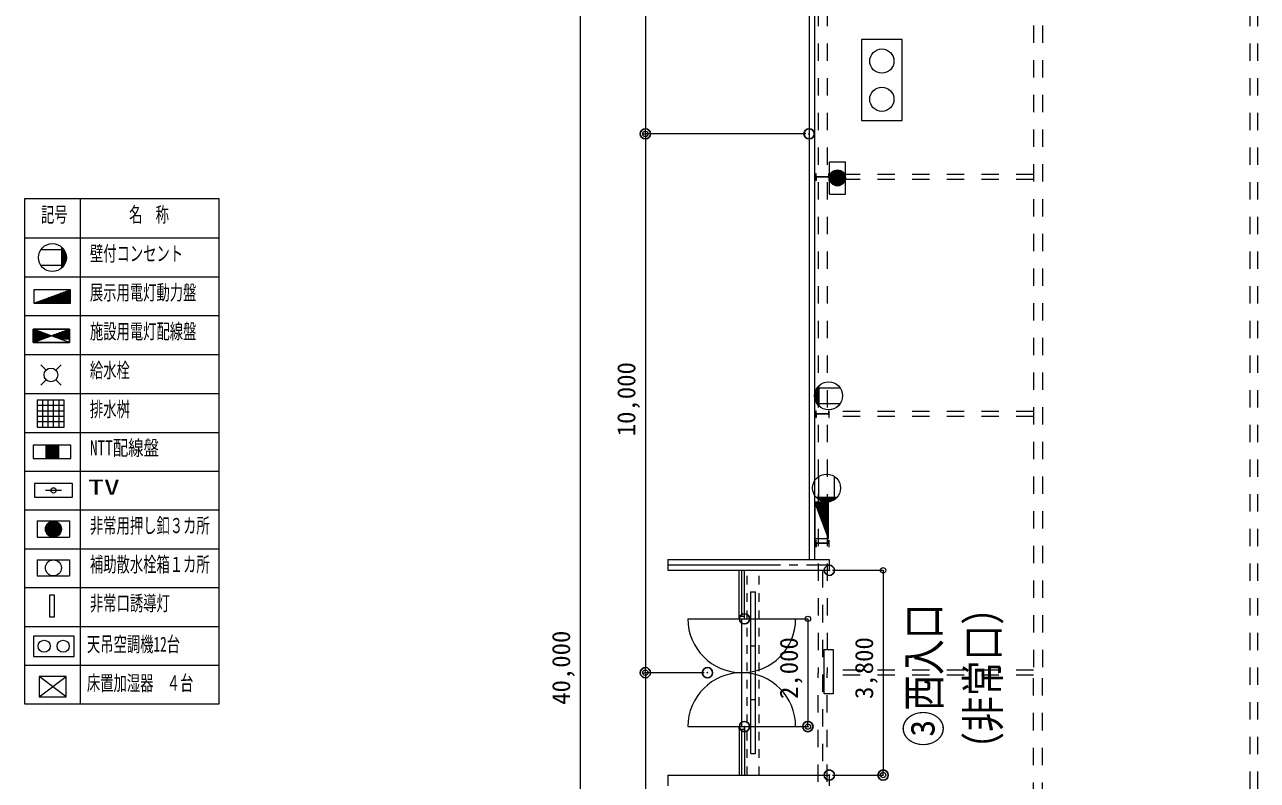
# Model space of a CAD drawing. Units: millimetres, scale not verified. Extents: x -36471 to 36210, y -29928 to 23658.
# Drawn here: x -35436 to -12555, y -5430 to 8595 of the extents above; entities that cross this region are included whole.
import ezdxf
from ezdxf.enums import TextEntityAlignment as Align

# ---------------------------------------------------------------- set-up
doc = ezdxf.new("R2010")
doc.units = ezdxf.units.MM
doc.header["$LTSCALE"] = 380
doc.header["$PDMODE"] = 32
doc.header["$PDSIZE"] = 190
for name, pattern in [('USER1', [1.693333, 0.846667, -0.846667]), ('USER2', [0.846667, 0.423333, -0.423333]), ('USER3', [6.773333, 5.503333, -0.423333, 0.423333, -0.423333])]:
    doc.linetypes.add(name, pattern=pattern)
for name, color, linetype, lineweight in [('0-0_C-8', 4, 'Continuous', 18), ('0-1_C-7', 253, 'Continuous', 18), ('0-2_6-3', 1, 'Continuous', 18), ('0-3_C-2', 7, 'Continuous', 18), ('0-5_2-C', 8, 'USER1', 18), ('0-A_2-2', 8, 'Continuous', 18), ('1-4_1-1', 8, 'Continuous', 18), ('1-7_0-B', 8, 'Continuous', 18), ('1-8_0-A', 8, 'Continuous', 18), ('1-A_0-3', 8, 'USER3', 18), ('1-B_0-2', 7, 'Continuous', 18), ('1-E_0', 1, 'Continuous', 18), ('2-F_0-E', 8, 'USER1', 18), ('3-0_KUTAI', 1, 'Continuous', 18)]:
    doc.layers.add(name, color=color, linetype=linetype, lineweight=lineweight)
doc.layers.add('0-4_3-4', color=3, linetype='Continuous')
doc.layers.add('1-F_Defpoints', color=5, linetype='Continuous')
doc.styles.add('ＭＳ ゴシック', font='')
doc.styles.get('ＭＳ ゴシック').set_extended_font_data('MS Gothic')

# ---------------------------------------------------------------- blocks, each defined once
blk = doc.blocks.new('_Origin')
at = {"layer": '1-E_0'}
blk.add_line((0, 0), (-380, 0), dxfattribs=at)
blk.add_circle((0, 0), 190, dxfattribs=at)

msp = doc.modelspace()

# ---------------------------------------------------------------- linework, layer by layer
at = {"layer": '0-0_C-8'}
for p, q in [((-20498.8, 6049.4), (-20198.8, 6049.4)), ((-20198.8, 5943.4), (-20198.8, 6049.4)), ((-20198.8, 5449.4), (-20198.8, 5943.4)), ((-20498.8, 5449.4), (-20198.8, 5449.4)), ((-35203.7, -616.4), (-35203.7, -916.4)), ((-34603.7, -616.4), (-34603.7, -916.4)), ((-35203.7, -916.4), (-34709.8, -916.4)), ((-34709.8, -916.4), (-34603.7, -916.4))]:
    msp.add_line(p, q, dxfattribs=at)
at = {"layer": '0-0_C-8', "color": 253}
for p, q in [((-35203.7, -1336.4), (-34603.7, -1336.4)), ((-34603.7, -1336.4), (-34603.7, -1636.4))]:
    msp.add_line(p, q, dxfattribs=at)
at = {"layer": '0-0_C-8'}
for points in [[(-20498.8, 5449.4), (-20498.8, 5505.4), (-20498.8, 5532.5), (-20498.8, 6049.4)], [(-35203.7, -616.4), (-35147.7, -616.4), (-35120.6, -616.4), (-34603.7, -616.4)]]:
    msp.add_lwpolyline(points, dxfattribs=at)
at = {"layer": '0-0_C-8', "color": 253}
msp.add_lwpolyline([(-35203.7, -1336.4), (-35203.7, -1636.4), (-34603.7, -1636.4)], dxfattribs=at)
at = {"layer": '0-0_C-8'}
for centre in [(-20348.7, 5750.8), (-34902.4, -766.5)]:
    msp.add_circle(centre, 148.9, dxfattribs=at)
at = {"layer": '0-0_C-8', "color": 253}
msp.add_circle((-34902.4, -1486.5), 148.9, dxfattribs=at)
at = {"layer": '0-1_C-7'}
for p, q in [((-19150.1, 8318), (-19900.1, 8318)), ((-19900.1, 6818), (-19150.1, 6818)), ((-35135.9, 2281.1), (-35038.5, 2183.7)), ((-34760.9, 2281.1), (-34858.2, 2183.7)), ((-35135.9, 1906.1), (-35038.5, 2003.4)), ((-34760.9, 1906.1), (-34858.2, 2003.4)), ((-35103.9, 1624.7), (-35103.9, 1124.7)), ((-35003.9, 1624.7), (-35003.9, 1124.7)), ((-34903.9, 1624.7), (-34903.9, 1124.7)), ((-34803.9, 1624.7), (-34803.9, 1124.7)), ((-34703.9, 1524.7), (-35203.9, 1524.7)), ((-34703.9, 1424.7), (-35203.9, 1424.7)), ((-34703.9, 1324.7), (-35203.9, 1324.7)), ((-34703.9, 1224.7), (-35203.9, 1224.7)), ((-35269.8, -2753.7), (-35269.8, -3128.7)), ((-34519.8, -3128.7), (-34519.8, -2753.7)), ((-34667.9, -3880.3), (-35167.9, -3505.3))]:
    msp.add_line(p, q, dxfattribs=at)
at = {"layer": '0-1_C-7', "color": 4}
for p, q in [((-20488.8, 5700.5), (-20488.8, 5801.1)), ((-20468.8, 5662.8), (-20468.8, 5838.8)), ((-20448.8, 5640.6), (-20448.8, 5861)), ((-20428.8, 5625.3), (-20428.8, 5876.3)), ((-20408.8, 5614.6), (-20408.8, 5887)), ((-20388.8, 5607.4), (-20388.8, 5894.2)), ((-20368.8, 5603.3), (-20368.8, 5898.3)), ((-20348.8, 5601.9), (-20348.8, 5899.7)), ((-20328.8, 5603.2), (-20328.8, 5898.4)), ((-20308.8, 5607.3), (-20308.8, 5894.2)), ((-20288.8, 5614.5), (-20288.8, 5887.1)), ((-20268.8, 5625.1), (-20268.8, 5876.4)), ((-20248.8, 5640.4), (-20248.8, 5861.2)), ((-20228.8, 5662.5), (-20228.8, 5839.1)), ((-20208.8, 5699.7), (-20208.8, 5801.8)), ((-34750.9, -48.4), (-35050.9, -48.4)), ((-35027.9, -686.4), (-34776.9, -686.4)), ((-35012.6, -666.4), (-34792.2, -666.4)), ((-34990.3, -646.4), (-34814.4, -646.4)), ((-34952.7, -626.4), (-34852.1, -626.4)), ((-35051.3, -766.4), (-34753.5, -766.4)), ((-35049.9, -746.4), (-34754.9, -746.4)), ((-35049.9, -786.4), (-34754.8, -786.4)), ((-35045.8, -726.4), (-34759, -726.4)), ((-35045.8, -806.4), (-34758.9, -806.4)), ((-35038.7, -826.4), (-34766, -826.4)), ((-35038.6, -706.4), (-34766.2, -706.4)), ((-35028, -846.4), (-34776.7, -846.4)), ((-35012.8, -866.4), (-34791.9, -866.4)), ((-34990.7, -886.4), (-34814.1, -886.4)), ((-34953.4, -906.4), (-34851.3, -906.4))]:
    msp.add_line(p, q, dxfattribs=at)
at = {"layer": '0-1_C-7', "color": 7}
for p, q in [((-35436.1, -1851.9), (-31823.9, -1851.9)), ((-35436.1, -2571.9), (-31823.9, -2571.9)), ((-35436.1, -3291.9), (-31823.9, -3291.9)), ((-35436.1, -4011.9), (-31823.9, -4011.9))]:
    msp.add_line(p, q, dxfattribs=at)
at = {"layer": '0-1_C-7'}
for points in [[(-35203.9, 1124.7), (-34703.9, 1124.7), (-34703.9, 1624.7), (-35203.9, 1624.7)], [(-35167.9, -3505.3), (-35167.9, -3880.3), (-34667.9, -3505.3)]]:
    msp.add_lwpolyline(points, close=True, dxfattribs=at)
at = {"layer": '0-1_C-7', "color": 4}
for points in [[(-34888.1, -1988.9), (-34888.1, -2399.6), (-34970.7, -2399.6), (-34970.7, -1988.9)], [(-20429.5, -2999.6), (-20429.5, -3821), (-20594.6, -3821), (-20594.6, -2999.6)]]:
    msp.add_lwpolyline(points, close=True, dxfattribs=at)
at = {"layer": '0-1_C-7'}
msp.add_lwpolyline([(-35167.9, -3880.3), (-34667.9, -3880.3), (-34667.9, -3505.3)], dxfattribs=at)
for centre, radius in [((-19525.1, 7918), 225), ((-19525.1, 7210), 225), ((-34948.4, 2093.6), 127.5), ((-35073.8, -2941.2), 112.5), ((-34719.8, -2941.2), 112.5)]:
    msp.add_circle(centre, radius, dxfattribs=at)
at = {"layer": '0-1_C-7', "color": 4}
msp.add_circle((-34900.9, -48.4), 50, dxfattribs=at)
at = {"layer": '0-2_6-3', "color": 253}
for p, q in [((-19900.1, 8318), (-19900.1, 6818)), ((-19150.1, 6818), (-19150.1, 8318)), ((-34519.8, -2753.7), (-35269.8, -2753.7)), ((-35269.8, -3128.7), (-34519.8, -3128.7))]:
    msp.add_line(p, q, dxfattribs=at)
at = {"layer": '0-2_6-3'}
for p, q in [((-34746.7, 4418.4), (-35135.5, 4418.4)), ((-34746.7, 4078.2), (-34746.7, 4458.9)), ((-34734.6, 4450.8), (-34734.6, 4094.4)), ((-34722.4, 4438.7), (-34722.4, 4106.6)), ((-34702.2, 4414.4), (-34702.2, 4130.9)), ((-34690, 4390.1), (-34690, 4155.2)), ((-34673.8, 4191.6), (-34673.8, 4353.6)), ((-34746.7, 4126.8), (-35135.5, 4126.8)), ((-20732.9, 1848.5), (-20732.9, 1565)), ((-20712.7, 1872.8), (-20712.7, 1540.7)), ((-20700.5, 1885), (-20700.5, 1528.6)), ((-20688.4, 1512.4), (-20688.4, 1893.1)), ((-20688.4, 1852.6), (-20299.6, 1852.6)), ((-20761.3, 1625.8), (-20761.3, 1787.8)), ((-20745.1, 1824.2), (-20745.1, 1589.3)), ((-20688.4, 1561), (-20299.6, 1561)), ((-20696.9, -180), (-20696.9, 208.8)), ((-20405.3, -180), (-20405.3, 208.8)), ((-20743.2, -173.4), (-20362.5, -173.4)), ((-20370.6, -185.6), (-20727, -185.6)), ((-20382.7, -197.7), (-20714.8, -197.7)), ((-20407, -218), (-20690.5, -218)), ((-20431.3, -230.1), (-20666.2, -230.1)), ((-20629.8, -246.3), (-20467.8, -246.3))]:
    msp.add_line(p, q, dxfattribs=at)
at = {"layer": '0-2_6-3', "color": 4}
for p, q in [((-35262.9, 3423.2), (-34587.9, 3673.2)), ((-34587.9, 3663.2), (-34614.9, 3663.2)), ((-34587.9, 3423.2), (-34587.9, 3673.2)), ((-34587.9, 3443.2), (-35208.9, 3443.2)), ((-34587.9, 3463.2), (-35154.9, 3463.2)), ((-34587.9, 3483.2), (-35100.9, 3483.2)), ((-34587.9, 3503.2), (-35046.9, 3503.2)), ((-34587.9, 3523.2), (-34992.9, 3523.2)), ((-34587.9, 3543.2), (-34938.9, 3543.2)), ((-34587.9, 3563.2), (-34884.9, 3563.2)), ((-34587.9, 3583.2), (-34830.9, 3583.2)), ((-34587.9, 3603.2), (-34776.9, 3603.2)), ((-34587.9, 3623.2), (-34722.9, 3623.2)), ((-34587.9, 3643.2), (-34668.9, 3643.2)), ((-35262.9, 3423.2), (-34587.9, 3423.2)), ((-35279.4, 2695.3), (-35279.4, 2945.3)), ((-35279.4, 2935.3), (-35252.4, 2935.3)), ((-35279.4, 2915.3), (-35198.4, 2915.3)), ((-35279.4, 2895.3), (-35144.4, 2895.3)), ((-35279.4, 2875.3), (-35090.4, 2875.3)), ((-35279.4, 2855.3), (-35036.4, 2855.3)), ((-35279.4, 2835.3), (-34982.4, 2835.3)), ((-35279.4, 2815.3), (-34955.4, 2815.3)), ((-35279.4, 2795.3), (-35009.4, 2795.3)), ((-35279.4, 2775.3), (-35063.4, 2775.3)), ((-35279.4, 2755.3), (-35117.4, 2755.3)), ((-34604.4, 2815.3), (-34928.4, 2815.3)), ((-34604.4, 2835.3), (-34901.4, 2835.3)), ((-34604.4, 2795.3), (-34874.4, 2795.3)), ((-34604.4, 2855.3), (-34847.4, 2855.3)), ((-34604.4, 2775.3), (-34820.4, 2775.3)), ((-34604.4, 2875.3), (-34793.4, 2875.3)), ((-34604.4, 2755.3), (-34766.4, 2755.3)), ((-34604.4, 2895.3), (-34739.4, 2895.3)), ((-34604.4, 2915.3), (-34685.4, 2915.3)), ((-34604.4, 2935.3), (-34631.4, 2935.3)), ((-34604.4, 2695.3), (-34604.4, 2945.3)), ((-35279.4, 2735.3), (-35171.4, 2735.3)), ((-35279.4, 2715.3), (-35225.4, 2715.3)), ((-35279.4, 2695.3), (-34604.4, 2695.3)), ((-34604.4, 2695.3), (-35279.4, 2695.3)), ((-35044.2, 791.8), (-35044.2, 541.8)), ((-35044.2, 779.2), (-34810.9, 779.2)), ((-35044.2, 759.2), (-34810.9, 759.2)), ((-35044.2, 739.2), (-34810.9, 739.2)), ((-35044.2, 719.2), (-34810.9, 719.2)), ((-35044.2, 699.2), (-34810.9, 699.2)), ((-34810.9, 791.8), (-34810.9, 541.8)), ((-35044.2, 679.2), (-34810.9, 679.2)), ((-35044.2, 659.2), (-34810.9, 659.2)), ((-35044.2, 659.2), (-34810.9, 659.2)), ((-35044.2, 639.2), (-34810.9, 639.2)), ((-35044.2, 619.2), (-34810.9, 619.2)), ((-35044.2, 599.2), (-34810.9, 599.2)), ((-35044.2, 579.2), (-34810.9, 579.2)), ((-35044.2, 559.2), (-34810.9, 559.2)), ((-20517.1, -267.2), (-20767.1, -267.2)), ((-20517.1, -942.2), (-20767.1, -267.2)), ((-20757.1, -267.2), (-20757.1, -294.2)), ((-20737.1, -267.2), (-20737.1, -348.2)), ((-20717.1, -267.2), (-20717.1, -402.2)), ((-20697.1, -267.2), (-20697.1, -456.2)), ((-20677.1, -267.2), (-20677.1, -510.2)), ((-20657.1, -267.2), (-20657.1, -564.2)), ((-20637.1, -267.2), (-20637.1, -618.2)), ((-20617.1, -267.2), (-20617.1, -672.2)), ((-20597.1, -267.2), (-20597.1, -726.2)), ((-20577.1, -267.2), (-20577.1, -780.2)), ((-20557.1, -267.2), (-20557.1, -834.2)), ((-20537.1, -267.2), (-20537.1, -888.2)), ((-20517.1, -942.2), (-20517.1, -267.2))]:
    msp.add_line(p, q, dxfattribs=at)
for points in [[(-34587.9, 3673.2), (-35262.9, 3673.2), (-35262.9, 3423.2)], [(-20767.1, -267.2), (-20767.1, -942.2), (-20517.1, -942.2)]]:
    msp.add_lwpolyline(points, dxfattribs=at)
for points in [[(-34604.4, 2945.3), (-35279.4, 2945.3), (-35279.4, 2695.3)], [(-35279.4, 2945.3), (-34604.4, 2945.3), (-34604.4, 2695.3)], [(-34577.6, 791.8), (-35277.6, 791.8), (-35277.6, 541.8), (-34577.6, 541.8)], [(-34550.9, 76.6), (-35250.9, 76.6), (-35250.9, -173.4), (-34550.9, -173.4)]]:
    msp.add_lwpolyline(points, close=True, dxfattribs=at)
at = {"layer": '0-2_6-3'}
for centre in [(-34920.9, 4272.6), (-20514.2, 1706.8), (-20551.1, -5.8)]:
    msp.add_circle(centre, 259.2, dxfattribs=at)
at = {"layer": '0-3_C-2'}
for p, q in [((-35436.1, 308.1), (-31823.9, 308.1)), ((-35436.1, -411.9), (-31823.9, -411.9)), ((-35436.1, -1131.9), (-31823.9, -1131.9))]:
    msp.add_line(p, q, dxfattribs=at)
at = {"layer": '0-5_2-C'}
msp.add_line((-20625.1, -1532), (-20625.1, -5332), dxfattribs=at)
at = {"layer": '0-A_2-2', "linetype": 'USER2'}
for p, q in [((-22025.1, -5332), (-22025.1, -1532)), ((-21805.1, -5332), (-21805.1, -1532))]:
    msp.add_line(p, q, dxfattribs=at)
at = {"layer": '0-A_2-2'}
for p, q in [((-21958.1, -1932), (-21872.1, -1932)), ((-21958.1, -4932), (-21958.1, -1932)), ((-21958.1, -2932), (-21872.1, -2932)), ((-21958.1, -3932), (-21872.1, -3932))]:
    msp.add_line(p, q, dxfattribs=at)
msp.add_lwpolyline([(-21958.1, -4932), (-21872.1, -4932), (-21872.1, -1932)], dxfattribs=at)
at = {"layer": '1-4_1-1'}
for p, q in [((-22175.1, -2432), (-22175.1, -1532)), ((-22075.1, -2432), (-22075.1, -1532)), ((-22175.1, -4432), (-22175.1, -5332)), ((-22075.1, -4432), (-22075.1, -5332))]:
    msp.add_line(p, q, dxfattribs=at)
at = {"layer": '1-7_0-B', "color": 7}
for p, q in [((-34403.3, 5361.6), (-34403.3, 3917.1)), ((-31823.9, 3917.1), (-31823.9, 5361.6)), ((-35436.1, 4639.4), (-31823.9, 4639.4)), ((-35436.1, 3917.1), (-31823.9, 3917.1)), ((-35436.1, 3917.1), (-35436.1, -4011.9)), ((-34403.3, 3917.1), (-34403.3, -4011.9)), ((-31823.9, -4011.9), (-31823.9, 3917.1)), ((-35436.1, 3194.8), (-31823.9, 3194.8)), ((-35436.1, 2472.6), (-31823.9, 2472.6)), ((-35436.1, 1750.3), (-31823.9, 1750.3)), ((-35436.1, 1028.1), (-31823.9, 1028.1))]:
    msp.add_line(p, q, dxfattribs=at)
msp.add_lwpolyline([(-31823.9, 5361.6), (-35436.1, 5361.6), (-35436.1, 3917.1)], dxfattribs=at)
at = {"layer": '1-8_0-A'}
for p, q in [((-22125.1, -2382), (-22125.1, -1532)), ((-23125.1, -2432), (-21125.1, -2432)), ((-23125.1, -2432), (-22125.1, -2432)), ((-22175.1, -2432), (-22175.1, -2382)), ((-22125.1, -4432), (-22125.1, -2432)), ((-22075.1, -2432), (-22075.1, -2382)), ((-23125.1, -4432), (-22125.1, -4432)), ((-23125.1, -4432), (-21125.1, -4432)), ((-22175.1, -4482), (-22175.1, -4432)), ((-22125.1, -5332), (-22125.1, -4482))]:
    msp.add_line(p, q, dxfattribs=at)
for points in [[(-22175.1, -2382), (-22125.1, -2382), (-22075.1, -2382)], [(-22175.1, -4482), (-22125.1, -4482), (-22075.1, -4482), (-22075.1, -4432)]]:
    msp.add_lwpolyline(points, dxfattribs=at)
for centre, start, end in [((-22125.1, -2432), 180, 0), ((-22125.1, -4432), 0, 180)]:
    msp.add_arc(centre, 1000, start, end, dxfattribs=at)
at = {"layer": '1-A_0-3'}
msp.add_line((-23500.1, -1432), (-20500.1, -1432), dxfattribs=at)
at = {"layer": '1-B_0-2', "color": 8}
for p, q in [((-20875.1, 15968), (-20875.1, -1332)), ((-23500.1, -1332), (-23500.1, -1532)), ((-23500.1, -5332), (-23500.1, -5532))]:
    msp.add_line(p, q, dxfattribs=at)
at = {"layer": '1-B_0-2'}
for p, q in [((-20775.1, 15968), (-20775.1, -1332)), ((-20750.1, 5705.5), (-20750.1, 5830.5)), ((-20750.1, 5830.5), (-20741.1, 5830.5)), ((-20741.1, 5783), (-20741.1, 5830.5)), ((-20741.1, 5753), (-20741.1, 5705.5)), ((-20521.1, 5771), (-20729.1, 5771)), ((-20521.1, 5765), (-20729.1, 5765)), ((-20509.1, 5830.5), (-20500.1, 5830.5)), ((-20509.1, 5783), (-20509.1, 5830.5)), ((-20509.1, 5753), (-20509.1, 5705.5)), ((-20500.1, 5705.5), (-20500.1, 5830.5)), ((-20750.1, 5705.5), (-20741.1, 5705.5)), ((-20509.1, 5705.5), (-20500.1, 5705.5)), ((-20750.1, 1305.5), (-20750.1, 1430.5)), ((-20750.1, 1430.5), (-20741.1, 1430.5)), ((-20741.1, 1383), (-20741.1, 1430.5)), ((-20509.1, 1430.5), (-20500.1, 1430.5)), ((-20509.1, 1383), (-20509.1, 1430.5)), ((-20500.1, 1305.5), (-20500.1, 1430.5)), ((-20750.1, 1305.5), (-20741.1, 1305.5)), ((-20741.1, 1353), (-20741.1, 1305.5)), ((-20521.1, 1371), (-20729.1, 1371)), ((-20521.1, 1365), (-20729.1, 1365)), ((-20509.1, 1353), (-20509.1, 1305.5)), ((-20509.1, 1305.5), (-20500.1, 1305.5)), ((-20750.1, -1094.5), (-20750.1, -969.5)), ((-20750.1, -969.5), (-20741.1, -969.5)), ((-20750.1, -1094.5), (-20741.1, -1094.5)), ((-20741.1, -1017), (-20741.1, -969.5)), ((-20741.1, -1047), (-20741.1, -1094.5)), ((-20521.1, -1029), (-20729.1, -1029)), ((-20521.1, -1035), (-20729.1, -1035)), ((-20509.1, -1017), (-20509.1, -969.5)), ((-20509.1, -969.5), (-20500.1, -969.5)), ((-20509.1, -1047), (-20509.1, -1094.5)), ((-20509.1, -1094.5), (-20500.1, -1094.5)), ((-20500.1, -1094.5), (-20500.1, -969.5)), ((-23500.1, -1532), (-20500.1, -1532))]:
    msp.add_line(p, q, dxfattribs=at)
for points in [[(-23500.1, -1332), (-20500.1, -1332), (-20500.1, -1532)], [(-23500.1, -5332), (-20500.1, -5332), (-20500.1, -5532)]]:
    msp.add_lwpolyline(points, dxfattribs=at)
for centre, start, end in [((-20729.1, 5783), 180, 270), ((-20729.1, 5753), 90, 180), ((-20521.1, 5783), 270, 0), ((-20521.1, 5753), 0, 90), ((-20729.1, 1383), 180, 270), ((-20521.1, 1383), 270, 0), ((-20729.1, 1353), 90, 180), ((-20521.1, 1353), 0, 90), ((-20729.1, -1017), 180, 270), ((-20729.1, -1047), 90, 180), ((-20521.1, -1017), 270, 0), ((-20521.1, -1047), 0, 90)]:
    msp.add_arc(centre, 12, start, end, dxfattribs=at)
at = {"layer": '1-E_0'}
for p, q in [((-20440.1, -1532), (-19501.5, -1532)), ((-19501.5, -1632), (-19501.5, -5232)), ((-22015.1, -2432), (-20897.5, -2432)), ((-20897.5, -2532), (-20897.5, -4332)), ((-22015.1, -4432), (-20897.5, -4432)), ((-20440.1, -5332), (-19501.5, -5332))]:
    msp.add_line(p, q, dxfattribs=at)
at = {"layer": '1-F_Defpoints'}
for p in [(-23914.7, 6568), (-20875.1, 6568), (-20500.1, -1532), (-22075.1, -2432), (-23914.7, -3432), (-22762.5, -3432), (-22075.1, -4432), (-20897.5, -4432), (-20500.1, -5332), (-19501.5, -5332)]:
    msp.add_point(p, dxfattribs=at)
at = {"layer": '2-F_0-E'}
for p, q in [((-16707.4, 16298), (-16707.4, -3432)), ((-16707.4, 16298), (-16707.4, -3432)), ((-16542.8, 16298), (-16542.8, -3432)), ((-20707.4, 15968), (-20707.4, -3432)), ((-20542.8, 15968), (-20542.8, -3432)), ((-12695.1, 15968), (-12695.1, -22832)), ((-12555.1, 15968), (-12555.1, -22832)), ((-16707.4, 5812.6), (-20542.8, 5812.6)), ((-16707.4, 5723.5), (-20542.8, 5723.5)), ((-16707.4, 1412.6), (-20542.8, 1412.6)), ((-16707.4, 1323.5), (-20542.8, 1323.5)), ((-20707.4, -22832), (-20707.4, -3432)), ((-16707.4, -3387.4), (-20542.8, -3387.4)), ((-20542.8, -22832), (-20542.8, -3432)), ((-16707.4, -23162), (-16707.4, -3432)), ((-16542.8, -23162), (-16542.8, -3432)), ((-16707.4, -3476.5), (-20542.8, -3476.5))]:
    msp.add_line(p, q, dxfattribs=at)
at = {"layer": '3-0_KUTAI'}
for p, q in [((-25125.1, 16468), (-25125.1, -23332)), ((-23914.7, 16468), (-23914.7, 6668)), ((-23974.7, 6568), (-23914.7, 6568)), ((-20935.1, 6568), (-23914.7, 6568)), ((-23914.7, 6468), (-23914.7, -3332)), ((-23974.7, -3432), (-23914.7, -3432)), ((-22822.5, -3432), (-23914.7, -3432)), ((-23914.7, -3532), (-23914.7, -13332))]:
    msp.add_line(p, q, dxfattribs=at)

# ---------------------------------------------------------------- block references
at = {"layer": '1-E_0', "xscale": 0.2631579, "yscale": 0.2631579}
for p, rotation in [((-19501.5, -1532), 90), ((-20897.5, -2432), 90), ((-20897.5, -4432), 270), ((-19501.5, -5332), 270)]:
    msp.add_blockref('_Origin', p, dxfattribs=dict(at, rotation=rotation))
at = {"layer": '3-0_KUTAI', "xscale": 0.2631579, "yscale": 0.2631579}
for p, rotation in [((-23914.7, 6568), 270), ((-23914.7, 6568), 90), ((-23914.7, -3432), 270), ((-23914.7, -3432), 90)]:
    msp.add_blockref('_Origin', p, dxfattribs=dict(at, rotation=rotation))

# ---------------------------------------------------------------- texts
at = {"layer": '0-4_3-4', "style": 'ＭＳ ゴシック'}
for s, height, width, p in [('記号', 278.6, 0.65, (-35132.2, 4846.6)), ('名\u3000称', 278.6, 0.65, (-33498.2, 4846.6)), ('壁付コンセント', 278.6, 0.65, (-34224.4, 4124.4)), ('展示用電灯動力盤', 278.6, 0.65, (-34224.4, 3402.1)), ('施設用電灯配線盤', 278.6, 0.65, (-34224.4, 2679.8)), ('給水栓', 278.6, 0.65, (-34224.4, 1957.6)), ('排水桝', 278.6, 0.65, (-34224.4, 1235.3)), ('NTT配線盤', 278.3, 0.75, (-34224.4, 517.6)), ('TV', 278.3, 1.55, (-34258, -210.8)), ('非常用押し釦３カ所', 278.6, 0.65, (-34224.4, -924.7)), ('補助散水栓箱１カ所', 278.6, 0.65, (-34224.4, -1644.7)), ('非常口誘導灯', 278.6, 0.65, (-34224.4, -2364.7)), ('天吊空調機12台', 278.6, 0.65, (-34280.2, -3126)), ('床置加湿器\u3000４台', 278.6, 0.65, (-34280.2, -3846))]:
    msp.add_text(s, height=height, dxfattribs=dict(at, width=width)).set_placement(p, align=Align.BOTTOM_LEFT)
at = {"layer": '0-4_3-4', "style": 'ＭＳ ゴシック', "width": 0.8}
for s, p in [('③西入口', (-18260.1, -4799.8)), ('（非常口）', (-17161.9, -5193.9))]:
    msp.add_text(s, height=607.3, rotation=90, dxfattribs=at).set_placement(p, align=Align.BOTTOM_LEFT)
at = {"layer": '1-E_0', "color": 3, "style": 'ＭＳ ゴシック'}
for s, p in [('2,000', (-20982, -3919.5)), ('3,800', (-19586, -3919.5))]:
    msp.add_text(s, height=337.1, rotation=90, dxfattribs=at).set_placement(p, align=Align.BOTTOM_LEFT)
at = {"layer": '3-0_KUTAI', "color": 3, "style": 'ＭＳ ゴシック'}
for s, p in [('10,000', (-23999.2, 955.9)), ('40,000', (-25209.6, -4027.8))]:
    msp.add_text(s, height=337.1, rotation=90, dxfattribs=at).set_placement(p, align=Align.BOTTOM_LEFT)

doc.saveas('drawing.dxf')
